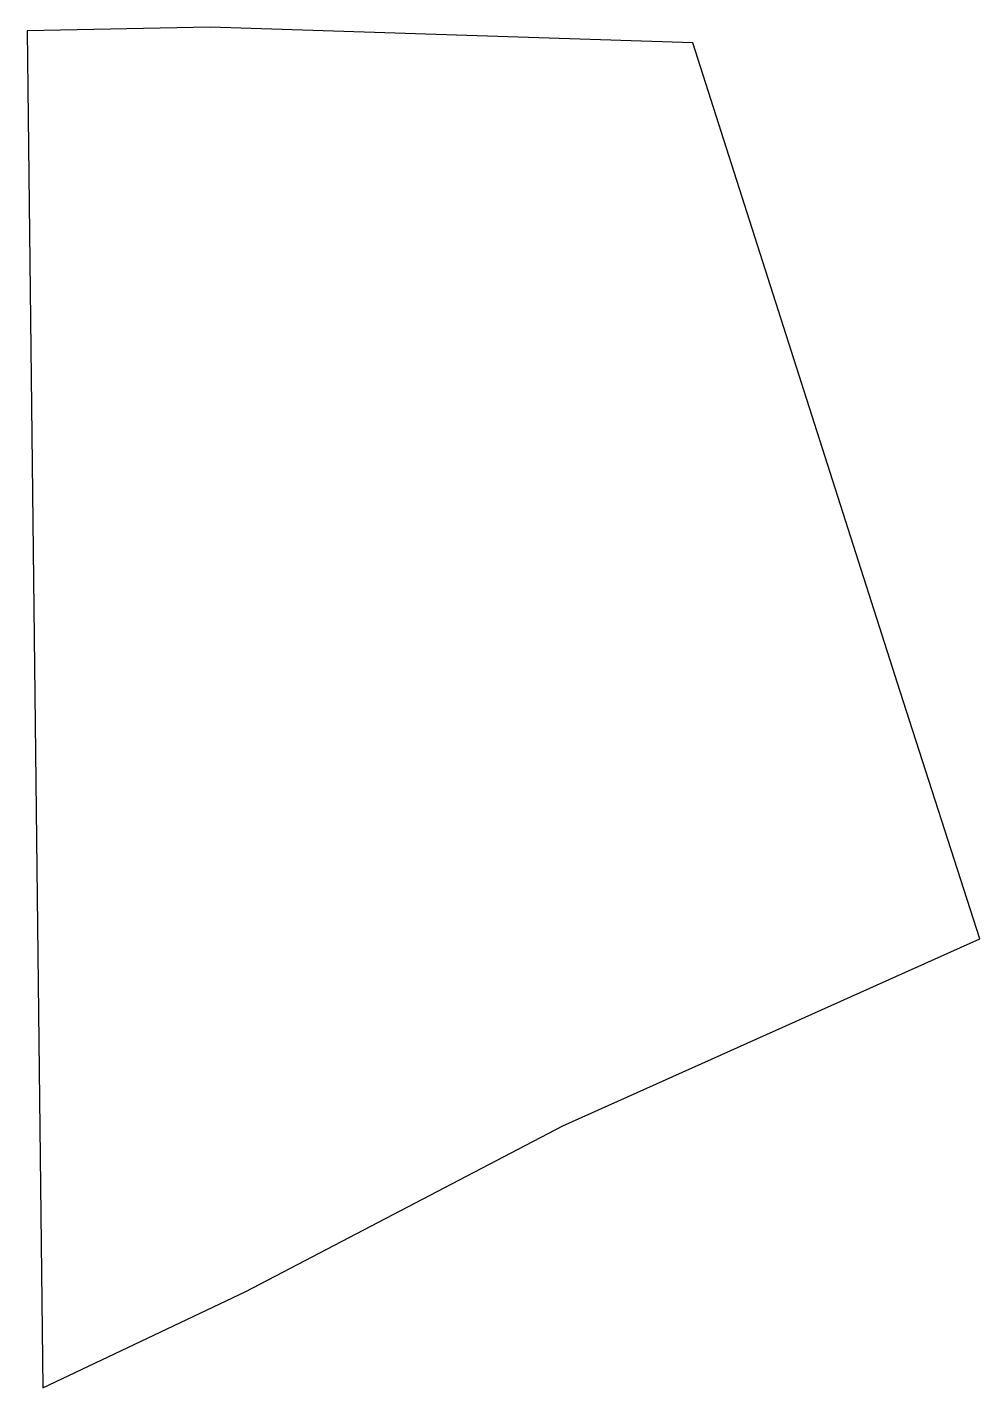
# Model space of a CAD drawing. Extents: x 360635 to 361022, y 6326345 to 6326899.
import ezdxf

# ---------------------------------------------------------------- set-up
doc = ezdxf.new("R2010")
doc.units = 0

msp = doc.modelspace()

# ---------------------------------------------------------------- linework, layer by layer
at = {"layer": 'Default', "color": 5}
msp.add_polyline3d([(360989.912081, 6326628.331793, 1159.935408), (360905.517614, 6326892.276821, 1162.414335), (360709.152182, 6326898.698901, 1088.24468), (360634.701956, 6326897.287742, 1059.618007), (360641.015167, 6326344.811003, 989.358019), (360723.667533, 6326383.951858, 1026.080917), (360852.687431, 6326451.457959, 1084.247986), (361022.281753, 6326527.616028, 1159.053128), (360989.912081, 6326628.331793, 1159.935408)], close=True, dxfattribs=at)

doc.saveas('drawing.dxf')
